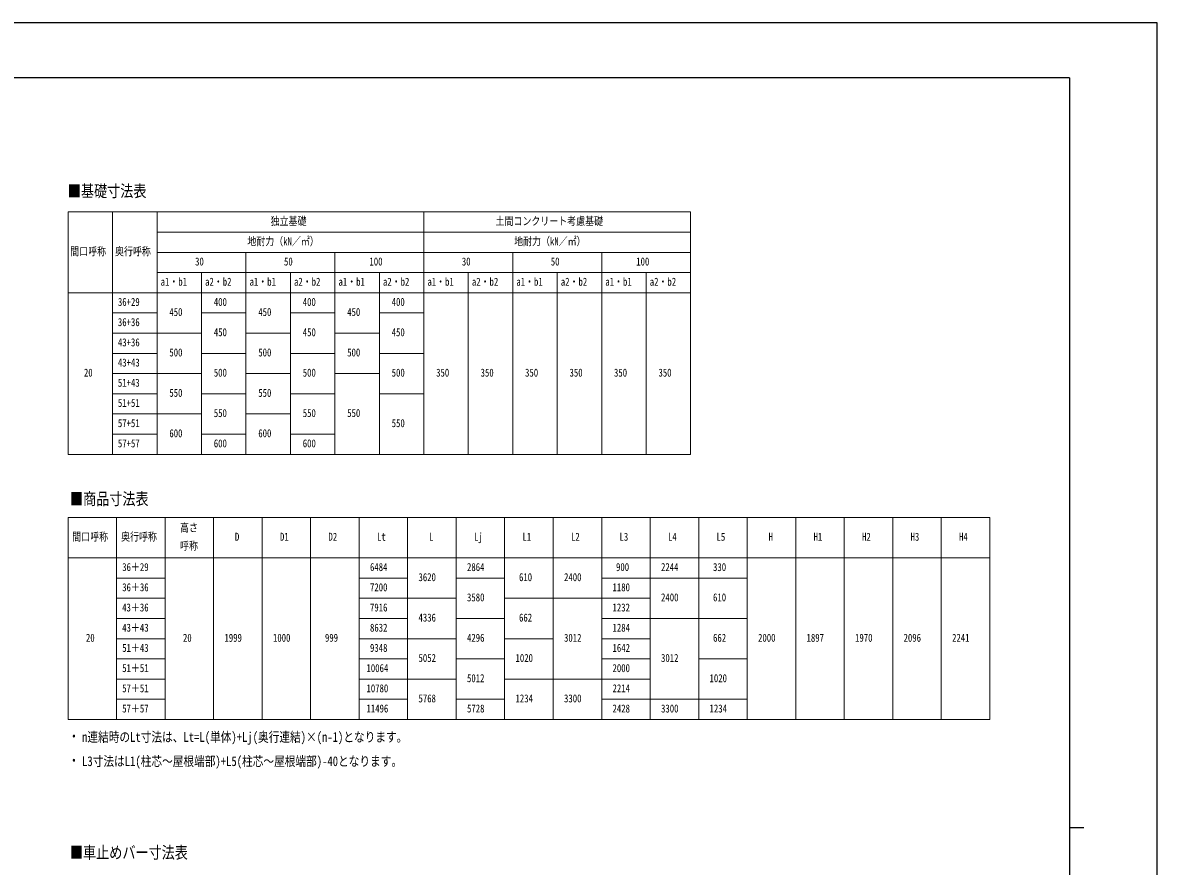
# Model space of a CAD drawing. Units: millimetres, scale not verified. Extents: x -14718 to 14718, y -10395 to 10395.
# Drawn here: x 683 to 14718, y -44 to 10395 of the extents above; entities that cross this region are included whole.
import ezdxf
from ezdxf.enums import TextEntityAlignment as Align

# ---------------------------------------------------------------- set-up
doc = ezdxf.new("R2010")
doc.units = ezdxf.units.MM
doc.header["$LTSCALE"] = 40
doc.layers.add('0-1_TABLE1', color=7, linetype='Continuous', lineweight=18)
doc.layers.add('0-2_USER1', color=3, linetype='Continuous')
doc.layers.add('0-8_YKK_ZWAK', color=7, linetype='Continuous')
doc.styles.add('ＭＳ ゴシック', font='')
doc.styles.get('ＭＳ ゴシック').set_extended_font_data('MS Gothic')

msp = doc.modelspace()

# ---------------------------------------------------------------- linework, layer by layer
at = {"layer": '0-1_TABLE1'}
for p, q in [((1244.78, 8053.09), (8944.78, 8053.09)), ((1244.78, 8053.09), (1244.78, 5053.09)), ((1794.78, 8053.09), (1794.78, 5053.09)), ((2344.78, 7803.09), (8944.78, 7803.09)), ((2344.78, 7553.09), (8944.78, 7553.09)), ((6744.78, 7553.09), (6744.78, 5053.09)), ((7844.78, 7553.09), (7844.78, 5053.09)), ((2344.78, 7303.09), (8944.78, 7303.09)), ((6194.78, 7303.09), (6194.78, 5053.09)), ((7294.78, 7303.09), (7294.78, 5053.09)), ((8394.78, 7303.09), (8394.78, 5053.09)), ((1794.78, 6803.09), (2344.78, 6803.09)), ((2894.78, 6803.09), (3444.78, 6803.09)), ((3994.78, 6803.09), (4544.78, 6803.09)), ((5094.78, 6803.09), (5644.78, 6803.09)), ((1794.78, 6553.09), (2894.78, 6553.09)), ((3444.78, 6553.09), (3994.78, 6553.09)), ((4544.78, 6553.09), (5094.78, 6553.09)), ((1794.78, 6303.09), (2344.78, 6303.09)), ((2894.78, 6303.09), (3444.78, 6303.09)), ((3994.78, 6303.09), (4544.78, 6303.09)), ((5094.78, 6303.09), (5644.78, 6303.09)), ((1794.78, 6053.09), (2894.78, 6053.09)), ((3444.78, 6053.09), (3994.78, 6053.09)), ((4544.78, 6053.09), (5094.78, 6053.09)), ((1794.78, 5803.09), (2344.78, 5803.09)), ((2894.78, 5803.09), (3444.78, 5803.09)), ((3994.78, 5803.09), (4544.78, 5803.09)), ((5094.78, 5803.09), (5644.78, 5803.09)), ((1794.78, 5553.09), (2894.78, 5553.09)), ((3444.78, 5553.09), (3994.78, 5553.09)), ((1794.78, 5303.09), (2344.78, 5303.09)), ((2894.78, 5303.09), (3444.78, 5303.09)), ((3994.78, 5303.09), (4544.78, 5303.09)), ((1244.78, 5053.09), (8944.78, 5053.09)), ((1244.78, 4272.44), (12644.78, 4272.44)), ((1244.78, 4272.44), (1244.78, 1772.44)), ((1844.78, 4272.44), (1844.78, 1772.44)), ((2444.78, 4272.44), (2444.78, 1772.44)), ((3044.78, 4272.44), (3044.78, 1772.44)), ((3644.78, 4272.44), (3644.78, 1772.44)), ((4244.78, 4272.44), (4244.78, 1772.44)), ((4844.78, 4272.44), (4844.78, 1772.44)), ((5444.78, 4272.44), (5444.78, 1772.44)), ((6044.78, 4272.44), (6044.78, 1772.44)), ((6644.78, 4272.44), (6644.78, 1772.44)), ((7244.78, 4272.44), (7244.78, 1772.44)), ((7844.78, 4272.44), (7844.78, 1772.44)), ((8444.78, 4272.44), (8444.78, 1772.44)), ((9044.78, 4272.44), (9044.78, 1772.44)), ((9644.78, 4272.44), (9644.78, 1772.44)), ((10244.78, 4272.44), (10244.78, 1772.44)), ((10844.78, 4272.44), (10844.78, 1772.44)), ((11444.78, 4272.44), (11444.78, 1772.44)), ((12044.78, 4272.44), (12044.78, 1772.44)), ((12644.78, 4272.44), (12644.78, 1772.44)), ((1244.78, 3772.44), (12644.78, 3772.44)), ((1844.78, 3522.44), (2444.78, 3522.44)), ((4844.78, 3522.44), (5444.78, 3522.44)), ((6044.78, 3522.44), (6644.78, 3522.44)), ((7844.78, 3522.44), (9644.78, 3522.44)), ((1844.78, 3272.44), (2444.78, 3272.44)), ((4844.78, 3272.44), (6044.78, 3272.44)), ((6644.78, 3272.44), (8444.78, 3272.44)), ((1844.78, 3022.44), (2444.78, 3022.44)), ((4844.78, 3022.44), (5444.78, 3022.44)), ((6044.78, 3022.44), (6644.78, 3022.44)), ((7844.78, 3022.44), (9644.78, 3022.44)), ((1844.78, 2772.44), (2444.78, 2772.44)), ((4844.78, 2772.44), (6044.78, 2772.44)), ((6644.78, 2772.44), (7244.78, 2772.44)), ((7844.78, 2772.44), (8444.78, 2772.44)), ((1844.78, 2522.44), (2444.78, 2522.44)), ((4844.78, 2522.44), (5444.78, 2522.44)), ((6044.78, 2522.44), (6644.78, 2522.44)), ((7844.78, 2522.44), (8444.78, 2522.44)), ((9044.78, 2522.44), (9644.78, 2522.44)), ((1844.78, 2272.44), (2444.78, 2272.44)), ((4844.78, 2272.44), (6044.78, 2272.44)), ((6644.78, 2272.44), (8444.78, 2272.44)), ((1844.78, 2022.44), (2444.78, 2022.44)), ((4844.78, 2022.44), (5444.78, 2022.44)), ((6044.78, 2022.44), (6644.78, 2022.44)), ((7844.78, 2022.44), (9644.78, 2022.44)), ((1244.78, 1772.44), (12644.78, 1772.44))]:
    msp.add_line(p, q, dxfattribs=at)
for points in [[(2344.78, 8053.09), (2344.78, 7053.09), (2344.78, 5053.09)], [(5644.78, 8053.09), (5644.78, 7053.09), (5644.78, 5053.09)], [(8944.78, 8053.09), (8944.78, 7303.09), (8944.78, 5053.09)], [(3444.78, 7553.09), (3444.78, 7053.09), (3444.78, 5053.09)], [(4544.78, 7553.09), (4544.78, 7053.09), (4544.78, 5053.09)], [(2894.78, 7303.09), (2894.78, 7053.09), (2894.78, 5053.09)], [(3994.78, 7303.09), (3994.78, 7053.09), (3994.78, 5053.09)], [(5094.78, 7303.09), (5094.78, 7053.09), (5094.78, 5053.09)], [(1244.78, 7053.09), (1794.78, 7053.09), (2344.78, 7053.09), (8944.78, 7053.09)]]:
    msp.add_lwpolyline(points, dxfattribs=at)
at = {"layer": '0-8_YKK_ZWAK'}
for p, q in [((13632.57, 9712.5), (-13667.43, 9712.5)), ((13632.57, 9712.5), (13632.57, -8837.5)), ((13632.57, 437.5), (13807.57, 437.5))]:
    msp.add_line(p, q, dxfattribs=at)
msp.add_lwpolyline([(-14717.5, -10395), (14717.5, -10395), (14717.5, 10395), (-14717.5, 10395)], close=True, dxfattribs=at)

# ---------------------------------------------------------------- texts
at = {"layer": '0-1_TABLE1', "style": 'ＭＳ ゴシック', "width": 0.8}
for s, p in [('独立基礎', (3749.98, 7860.59)), ('土間コンクリート考慮基礎', (6531.58, 7860.59)), ('地耐力（kN／㎡）', (3461.98, 7610.59)), ('地耐力（kN／㎡）', (6761.98, 7610.59)), ('間口呼称', (1271.38, 7485.59)), ('奥行呼称', (1824.98, 7485.59)), ('30', (2815.58, 7360.59)), ('50', (3915.58, 7360.59)), ('100', (4972.38, 7360.59)), ('30', (6115.58, 7360.59)), ('50', (7215.58, 7360.59)), ('100', (8272.38, 7360.59)), ('a1・b1', (2389.38, 7110.59)), ('a2・b2', (2939.38, 7110.59)), ('a1・b1', (3489.38, 7110.59)), ('a2・b2', (4039.38, 7110.59)), ('a1・b1', (4589.38, 7110.59)), ('a2・b2', (5139.38, 7110.59)), ('a1・b1', (5689.38, 7110.59)), ('a2・b2', (6239.38, 7110.59)), ('a1・b1', (6789.38, 7110.59)), ('a2・b2', (7339.38, 7110.59)), ('a1・b1', (7889.38, 7110.59)), ('a2・b2', (8439.38, 7110.59)), ('36+29', (1860.98, 6860.59)), ('400', (3047.38, 6860.59)), ('400', (4147.38, 6860.59)), ('400', (5247.38, 6860.59)), ('36+36', (1860.98, 6610.59)), ('450', (2497.38, 6735.59)), ('450', (3597.38, 6735.59)), ('450', (4697.38, 6735.59)), ('450', (3047.38, 6485.59)), ('450', (4147.38, 6485.59)), ('450', (5247.38, 6485.59)), ('43+36', (1860.98, 6360.59)), ('500', (2497.38, 6235.59)), ('500', (3597.38, 6235.59)), ('500', (4697.38, 6235.59)), ('43+43', (1860.98, 6110.59)), ('20', (1440.58, 5985.59)), ('500', (3047.38, 5985.59)), ('500', (4147.38, 5985.59)), ('500', (5247.38, 5985.59)), ('350', (5797.38, 5985.59)), ('350', (6347.38, 5985.59)), ('350', (6897.38, 5985.59)), ('350', (7447.38, 5985.59)), ('350', (7997.38, 5985.59)), ('350', (8547.38, 5985.59)), ('51+43', (1860.98, 5860.59)), ('550', (2497.38, 5735.59)), ('550', (3597.38, 5735.59)), ('51+51', (1860.98, 5610.59)), ('57+51', (1860.98, 5360.59)), ('550', (3047.38, 5485.59)), ('550', (4147.38, 5485.59)), ('550', (4697.38, 5485.59)), ('550', (5247.38, 5360.59)), ('600', (2497.38, 5235.59)), ('600', (3597.38, 5235.59)), ('57+57', (1860.98, 5110.59)), ('600', (3047.38, 5110.59)), ('600', (4147.38, 5110.59)), ('高さ', (2629.58, 4067.44)), ('間口呼称', (1296.38, 3954.94)), ('奥行呼称', (1899.98, 3954.94)), ('D', (3308.78, 3954.94)), ('D1', (3865.58, 3954.94)), ('D2', (4465.58, 3954.94)), ('Lt', (5065.58, 3954.94)), ('L', (5708.78, 3954.94)), ('Lj', (6265.58, 3954.94)), ('L1', (6865.58, 3954.94)), ('L2', (7465.58, 3954.94)), ('L3', (8065.58, 3954.94)), ('L4', (8665.58, 3954.94)), ('L5', (9265.58, 3954.94)), ('H', (9908.78, 3954.94)), ('H1', (10465.58, 3954.94)), ('H2', (11065.58, 3954.94)), ('H3', (11665.58, 3954.94)), ('H4', (12265.58, 3954.94)), ('呼称', (2629.58, 3842.44)), ('36＋29', (1914.38, 3579.94)), ('6484', (4979.18, 3579.94)), ('2864', (6179.18, 3579.94)), ('900', (8022.38, 3579.94)), ('2244', (8579.18, 3579.94)), ('330', (9222.38, 3579.94)), ('3620', (5579.18, 3454.94)), ('610', (6822.38, 3454.94)), ('2400', (7379.18, 3454.94)), ('36＋36', (1914.38, 3329.94)), ('7200', (4979.18, 3329.94)), ('1180', (7979.18, 3329.94)), ('3580', (6179.18, 3204.94)), ('2400', (8579.18, 3204.94)), ('610', (9222.38, 3204.94)), ('43＋36', (1914.38, 3079.94)), ('7916', (4979.18, 3079.94)), ('1232', (7979.18, 3079.94)), ('43＋43', (1914.38, 2829.94)), ('8632', (4979.18, 2829.94)), ('4336', (5579.18, 2954.94)), ('662', (6822.38, 2954.94)), ('1284', (7979.18, 2829.94)), ('20', (1465.58, 2704.94)), ('20', (2665.58, 2704.94)), ('1999', (3179.18, 2704.94)), ('1000', (3779.18, 2704.94)), ('999', (4422.38, 2704.94)), ('4296', (6179.18, 2704.94)), ('3012', (7379.18, 2704.94)), ('662', (9222.38, 2704.94)), ('2000', (9779.18, 2704.94)), ('1897', (10379.18, 2704.94)), ('1970', (10979.18, 2704.94)), ('2096', (11579.18, 2704.94)), ('2241', (12179.18, 2704.94)), ('51＋43', (1914.38, 2579.94)), ('9348', (4979.18, 2579.94)), ('1642', (7979.18, 2579.94)), ('5052', (5579.18, 2454.94)), ('1020', (6779.18, 2454.94)), ('3012', (8579.18, 2454.94)), ('51＋51', (1914.38, 2329.94)), ('10064', (4935.98, 2329.94)), ('2000', (7979.18, 2329.94)), ('5012', (6179.18, 2204.94)), ('1020', (9179.18, 2204.94)), ('57＋51', (1914.38, 2079.94)), ('10780', (4935.98, 2079.94)), ('2214', (7979.18, 2079.94)), ('5768', (5579.18, 1954.94)), ('1234', (6779.18, 1954.94)), ('3300', (7379.18, 1954.94)), ('57＋57', (1914.38, 1829.94)), ('11496', (4935.98, 1829.94)), ('5728', (6179.18, 1829.94)), ('2428', (7979.18, 1829.94)), ('3300', (8579.18, 1829.94)), ('1234', (9179.18, 1829.94))]:
    msp.add_text(s, height=98.97, dxfattribs=at).set_placement(p, align=Align.BOTTOM_LEFT)
at = {"layer": '0-2_USER1', "style": 'ＭＳ ゴシック', "width": 0.8}
for s, height, p in [('■基礎寸法表', 148.5, (1241.37, 8194.09)), ('■商品寸法表', 148.5, (1267.95, 4384.06)), ('・', 132, (1244.78, 1460.13)), ('n連結時のLt寸法は、Lt=L(単体)+Lj(奥行連結)×(n-1)となります。', 121, (1417.58, 1460.13)), ('・', 132, (1244.78, 1160.13)), ('L3寸法はL1(柱芯～屋根端部)+L5(柱芯～屋根端部)-40となります。', 121, (1417.58, 1160.13)), ('■車止めバー寸法表', 148.5, (1267.95, 8.24))]:
    msp.add_text(s, height=height, dxfattribs=at).set_placement(p, align=Align.BOTTOM_LEFT)

doc.saveas('drawing.dxf')
